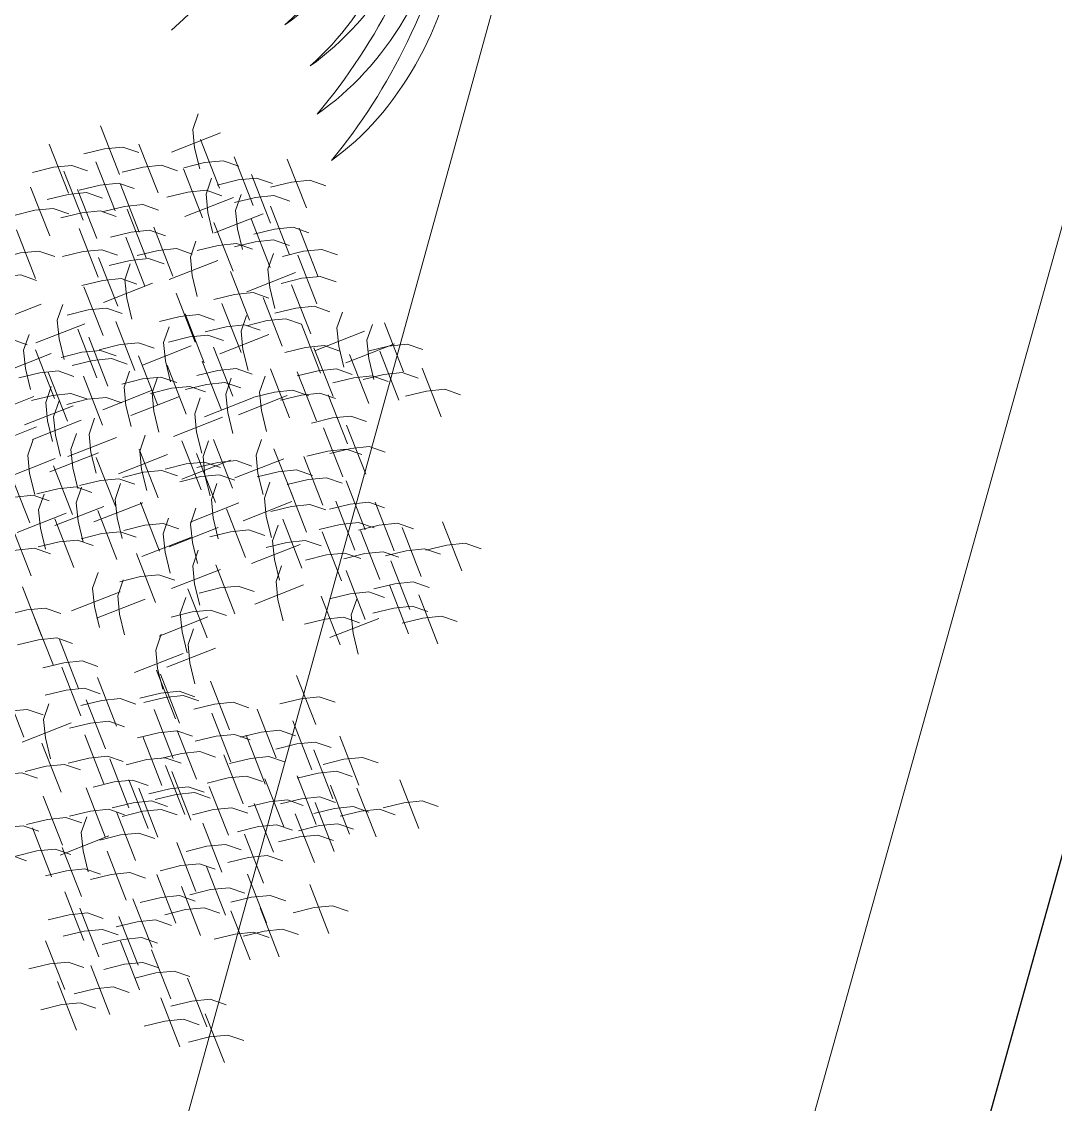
# Model space of a CAD drawing. Header units: millimetres. Extents: x 474016 to 477875, y 2288607 to 2292200.
# Drawn here: x 474449.75 to 474458.9, y 2289468.14 to 2289477.73 of the extents above; entities that cross this region are included whole.
import ezdxf

# ---------------------------------------------------------------- set-up
doc = ezdxf.new("R2010")
doc.units = ezdxf.units.MM
doc.header["$LTSCALE"] = 50
for name, color, linetype, lineweight in [('BANQUETA', 251, 'Continuous', 5), ('EXT', 3, 'Continuous', 5), ('JARDIN-HP', 64, 'Continuous', 5), ('JARDINES', 98, 'Continuous', 13)]:
    doc.layers.add(name, color=color, linetype=linetype, lineweight=lineweight)
doc.layers.add('CVL_LOTIF', color=1, linetype='Continuous')

# ---------------------------------------------------------------- blocks, each defined once
blk = doc.blocks.new('A$C41BB26E9')
at = {"color": 56, "true_color": 0x7a7a00}
for centre, major_axis, start_param, end_param in [((3.7802, -1.3807), (-1.5988, 0.3879), 3.86745, 4.883323), ((3.7035, -2.1029), (-2.624, 0.6366), 4.179349, 4.820469), ((4.122, -1.2835), (-1.5343, 0.3722), 3.888492, 4.926001), ((3.47, -1.48), (-1.6557, 0.4017), 3.88992, 4.86288), ((3.2901, -2.2819), (-2.8137, 0.6826), 4.170125, 4.780311), ((3.1614, -1.8237), (-1.8636, 0.4521), 3.982805, 4.982914), ((3.6576, -1.5691), (-1.5601, 0.3785), 4.003422, 4.972752)]:
    blk.add_ellipse(centre, major_axis=major_axis, ratio=0.714286, start_param=start_param, end_param=end_param, dxfattribs=at)
at = {"color": 56}
blk.add_ellipse((3.011, -1.7099), major_axis=(-1.9092, 0.4632), ratio=0.714286, start_param=3.88127, end_param=4.762007, dxfattribs=at)
at = {"color": 0}
blk.add_ellipse((1.2418, -4.4579), major_axis=(3.8202, 2.2006), ratio=0.72, start_param=0.180287, end_param=1.122445, dxfattribs=at)
blk = doc.blocks.new('Plarbol-031')
for points in [[(0.1874, 2.608325), (0.40975, 2.455225)], [(0.197575, 2.439975), (0.2719, 2.521925), (0.34495, 2.5829), (0.428175, 2.60515)], [(-0.326475, 2.304025), (-0.173425, 2.526375)], [(-0.158175, 2.3142), (-0.240125, 2.388525), (-0.301075, 2.461575), (-0.3233, 2.5448)], [(-0.046375, 2.464125), (0.175975, 2.311025)], [(-0.0362, 2.295775), (0.038125, 2.377725), (0.111175, 2.4387), (0.1944, 2.46095)], [(-0.239475, 2.44125), (-0.01715, 2.28815)], [(-0.229325, 2.2729), (-0.155, 2.35485), (-0.08195, 2.415825), (0.001275, 2.438075)], [(0.07815, 2.43935), (0.300475, 2.28625)], [(0.0883, 2.271), (0.162625, 2.35295), (0.235675, 2.413925), (0.3189, 2.436175)], [(0.250925, 2.3593), (0.473275, 2.2062)], [(0.2611, 2.19095), (0.335425, 2.2729), (0.408475, 2.3339), (0.4917, 2.356125)], [(0.43705, 2.347875), (0.6594, 2.194775)], [(0.447225, 2.179525), (0.52155, 2.261475), (0.5946, 2.32245), (0.677825, 2.3447)], [(-0.08385, 2.067075), (0.06925, 2.289425)], [(0.0845, 2.07725), (0.00255, 2.151575), (-0.058425, 2.224625), (-0.080675, 2.30785)], [(0.089575, 2.082975), (0.242675, 2.3053)], [(0.257925, 2.093125), (0.175975, 2.16745), (0.115, 2.2405), (0.09275, 2.323725)], [(-0.488475, 2.244325), (-0.266125, 2.091225)], [(-0.4783, 2.075975), (-0.403975, 2.157925), (-0.330925, 2.2189), (-0.247725, 2.24115)], [(-0.226775, 2.26655), (-0.00445, 2.11345)], [(-0.2166, 2.0982), (-0.142275, 2.18015), (-0.069225, 2.24115), (0.013975, 2.263375)], [(0.20455, 2.2494), (0.4269, 2.0963)], [(0.214725, 2.08105), (0.28905, 2.163), (0.3621, 2.224), (0.445325, 2.246225)], [(-0.705725, 2.211275), (-0.4834, 2.0582)], [(-0.695575, 2.04295), (-0.62125, 2.1249), (-0.548175, 2.185875), (-0.464975, 2.2081)], [(0.50885, 2.228425), (0.731175, 2.07535)], [(0.519, 2.0601), (0.593325, 2.14205), (0.666375, 2.203025), (0.7496, 2.22525)], [(1.074225, 2.189675), (1.29655, 2.0366)], [(1.084375, 2.02135), (1.1587, 2.1033), (1.23175, 2.164275), (1.314975, 2.1865)], [(0.057175, 2.1268), (0.279525, 1.9737)], [(0.06735, 1.95845), (0.141675, 2.0404), (0.214725, 2.101375), (0.29795, 2.123625)], [(0.39705, 1.925425), (0.550125, 2.14775)], [(0.565375, 1.935575), (0.483425, 2.0099), (0.42245, 2.082975), (0.400225, 2.166175)], [(1.024025, 1.907625), (1.177125, 2.129975)], [(1.192375, 1.9178), (1.110425, 1.992125), (1.04945, 2.065175), (1.0272, 2.1484)], [(0.56855, 2.0836), (0.7909, 1.9305)], [(0.578725, 1.91525), (0.65305, 1.9972), (0.7261, 2.0582), (0.809325, 2.080425)], [(0.860125, 1.873975), (1.013225, 2.0963)], [(1.028475, 1.884125), (0.946525, 1.95845), (0.88555, 2.0315), (0.863325, 2.114725)], [(1.36515, 2.105825), (1.5875, 1.95275)], [(1.375325, 1.9375), (1.44965, 2.01945), (1.5227, 2.080425), (1.605925, 2.10265)], [(-0.6206, 2.044225), (-0.398275, 1.891125)], [(-0.61045, 1.875875), (-0.536125, 1.957825), (-0.463075, 2.0188), (-0.37985, 2.04105)], [(-0.45545, 2.022625), (-0.233125, 1.869525)], [(-0.445275, 1.854275), (-0.37095, 1.936225), (-0.2979, 1.9972), (-0.2147, 2.01945)], [(1.135825, 2.055025), (1.358175, 1.901925)], [(1.146, 1.886675), (1.220325, 1.968625), (1.293375, 2.0296), (1.3766, 2.051825)], [(-0.8709, 1.985125), (-0.64855, 1.83205)], [(-0.860725, 1.8168), (-0.7864, 1.89875), (-0.71335, 1.959725), (-0.630125, 1.98195)], [(0.031125, 1.753275), (0.184225, 1.9756)], [(0.199475, 1.763425), (0.117525, 1.83775), (0.05655, 1.9108), (0.0343, 1.994025)], [(0.268725, 1.96545), (0.49105, 1.81235)], [(0.278875, 1.7971), (0.3532, 1.87905), (0.42625, 1.940025), (0.509475, 1.962275)], [(1.01705, 1.954), (1.239375, 1.800925)], [(1.0272, 1.785675), (1.101525, 1.867625), (1.174575, 1.9286), (1.2578, 1.950825)], [(-0.729875, 1.912075), (-0.507525, 1.758975)], [(-0.7197, 1.74375), (-0.645375, 1.8257), (-0.572325, 1.886675), (-0.4891, 1.9089)], [(-0.3519, 1.93305), (-0.129575, 1.77995)], [(-0.341725, 1.7647), (-0.2674, 1.84665), (-0.194375, 1.907625), (-0.11115, 1.929875)], [(-0.18485, 1.9324), (0.0375, 1.779325)], [(-0.174675, 1.764075), (-0.10035, 1.846025), (-0.0273, 1.907), (0.0559, 1.929225)], [(0.483425, 1.9483), (0.705775, 1.7952)], [(0.4936, 1.77995), (0.567925, 1.8619), (0.640975, 1.922875), (0.7242, 1.945125)], [(0.7242, 1.944475), (0.946525, 1.791375)], [(0.73435, 1.77615), (0.808675, 1.858075), (0.881725, 1.919075), (0.96495, 1.9413)], [(-0.6187, 1.873325), (-0.39635, 1.720225)], [(-0.608525, 1.705), (-0.5342, 1.78695), (-0.46115, 1.847925), (-0.37795, 1.87015)], [(0.8449, 1.880325), (1.067225, 1.727225)], [(0.85505, 1.711975), (0.929375, 1.793925), (1.002425, 1.8549), (1.08565, 1.87715)], [(-0.275675, 1.809175), (-0.05335, 1.656075)], [(-0.2655, 1.640825), (-0.1912, 1.722775), (-0.11815, 1.78375), (-0.034925, 1.806)], [(0.32525, 1.80345), (0.5476, 1.65035)], [(0.335425, 1.635125), (0.40975, 1.71705), (0.4828, 1.77805), (0.566025, 1.800275)], [(0.4612, 1.58365), (0.6143, 1.806)], [(0.62955, 1.593825), (0.5476, 1.66815), (0.4866, 1.7412), (0.464375, 1.824425)], [(-0.826425, 1.7482), (-0.6041, 1.5951)], [(-0.81625, 1.57985), (-0.74195, 1.6618), (-0.668875, 1.722775), (-0.585675, 1.745)], [(0.843625, 1.729125), (1.06595, 1.576025)], [(-0.50055, 1.711975), (-0.2782, 1.558875)], [(-0.490375, 1.543625), (-0.41605, 1.625575), (-0.343, 1.686575), (-0.259775, 1.7088)], [(-0.18295, 1.4674), (-0.02985, 1.68975)], [(-0.0146, 1.477575), (-0.09655, 1.5519), (-0.157525, 1.62495), (-0.179775, 1.708175)], [(0.100375, 1.71515), (0.322725, 1.56205)], [(0.11055, 1.546825), (0.184875, 1.62875), (0.257925, 1.68975), (0.34115, 1.711975)], [(0.853775, 1.5608), (0.9281, 1.642725), (1.001175, 1.703725), (1.084375, 1.72595)], [(1.041825, 1.720875), (1.26415, 1.567775)], [(1.051975, 1.552525), (1.1263, 1.634475), (1.19935, 1.69545), (1.282575, 1.7177)], [(-0.3341, 1.64465), (-0.1118, 1.49155)], [(-0.32395, 1.4763), (-0.249625, 1.55825), (-0.1766, 1.619225), (-0.093375, 1.641475)], [(0.1982, 1.653525), (0.42055, 1.50045)], [(0.208375, 1.4852), (0.2827, 1.56715), (0.35575, 1.628125), (0.438975, 1.65035)], [(0.884275, 1.387375), (0.802325, 1.4617), (0.74135, 1.53475), (0.7191, 1.61795)], [(0.720375, 1.664325), (0.942725, 1.51125)], [(0.73055, 1.496), (0.804875, 1.57795), (0.877925, 1.638925), (0.96115, 1.66115)], [(1.20825, 1.644), (1.4306, 1.4909)], [(1.218425, 1.475675), (1.29275, 1.557625), (1.3658, 1.6186), (1.449025, 1.640825)], [(0.4161, 1.593175), (0.638425, 1.4401)], [(0.42625, 1.42485), (0.500575, 1.5068), (0.57365, 1.567775), (0.65685, 1.59)], [(0.715925, 1.3772), (0.869025, 1.59955)], [(1.117425, 1.5665), (1.33975, 1.4134)], [(1.127575, 1.398175), (1.2019, 1.4801), (1.27495, 1.5411), (1.358175, 1.563325)], [(-0.764175, 1.525225), (-0.541825, 1.372125)], [(-0.754, 1.356875), (-0.679675, 1.438825), (-0.606625, 1.4998), (-0.5234, 1.52205)], [(0.163275, 1.311775), (0.316375, 1.5341)], [(0.3316, 1.321925), (0.24965, 1.39625), (0.188675, 1.469325), (0.16645, 1.552525)], [(0.7458, 1.281275), (0.66385, 1.3556), (0.60285, 1.42865), (0.580625, 1.511875)], [(1.896225, 1.5087), (2.118575, 1.3556)], [(1.9064, 1.34035), (1.980725, 1.4223), (2.053775, 1.4833), (2.137, 1.505525)], [(-0.311875, 1.476925), (-0.08955, 1.32385)], [(-0.3017, 1.3086), (-0.2274, 1.39055), (-0.15435, 1.451525), (-0.07115, 1.47375)], [(0.40785, 1.501075), (0.630175, 1.347975)], [(0.418, 1.332725), (0.492325, 1.414675), (0.565375, 1.475675), (0.6486, 1.4979)], [(0.57745, 1.271125), (0.73055, 1.49345)], [(-0.075575, 1.421025), (0.14675, 1.26795)], [(-0.065425, 1.2527), (0.0089, 1.33465), (0.08195, 1.395625), (0.165175, 1.41785)], [(1.366425, 1.40515), (1.588775, 1.25205)], [(1.3766, 1.2368), (1.450925, 1.31875), (1.523975, 1.37975), (1.6072, 1.401975)], [(1.55065, 1.3988), (1.773, 1.2457)], [(1.560825, 1.23045), (1.63515, 1.3124), (1.7082, 1.3734), (1.791425, 1.395625)], [(-0.7629, 1.2025), (-0.688575, 1.28445), (-0.615525, 1.34545), (-0.5323, 1.367675)], [(-0.186125, 1.10975), (-0.26805, 1.184075), (-0.329025, 1.25715), (-0.35125, 1.34035)], [(0.119425, 1.339725), (0.341775, 1.186625)], [(0.26935, 1.382925), (0.4917, 1.229825)], [(0.279525, 1.214575), (0.35385, 1.296525), (0.4269, 1.3575), (0.510125, 1.37975)], [(0.6702, 1.10785), (0.58825, 1.182175), (0.527275, 1.255225), (0.505025, 1.33845)], [(1.05135, 1.10785), (0.9694, 1.182175), (0.908425, 1.255225), (0.886175, 1.33845)], [(1.1155, 1.388), (1.33785, 1.2349)], [(1.125675, 1.21965), (1.2, 1.3016), (1.27305, 1.3626), (1.356275, 1.384825)], [(1.739325, 1.367675), (1.96165, 1.214575)], [(1.749475, 1.199325), (1.8238, 1.281275), (1.896875, 1.342275), (1.980075, 1.3645)], [(-0.354425, 1.0996), (-0.201375, 1.321925)], [(0.1296, 1.171375), (0.203925, 1.253325), (0.276975, 1.3143), (0.3602, 1.33655)], [(0.2592, 1.0634), (0.412275, 1.285725)], [(0.427525, 1.07355), (0.345575, 1.147875), (0.2846, 1.220925), (0.262375, 1.30415)], [(0.50185, 1.0977), (0.65495, 1.320025)], [(0.883, 1.0977), (1.0361, 1.320025)], [(0.9656, 1.33465), (1.187925, 1.18155)], [(0.97575, 1.1663), (1.050075, 1.24825), (1.123125, 1.309225), (1.20635, 1.331475)], [(1.38105, 1.2889), (1.603375, 1.1358)], [(1.3912, 1.12055), (1.465525, 1.2025), (1.538575, 1.2635), (1.6218, 1.285725)], [(-0.596475, 1.057675), (-0.443375, 1.28)], [(-0.215975, 1.27875), (0.00635, 1.12565)], [(-0.2058, 1.1104), (-0.1315, 1.19235), (-0.058425, 1.253325), (0.024775, 1.27555)], [(-0.145475, 1.27555), (0.076875, 1.122475)], [(-0.1353, 1.107225), (-0.060975, 1.189175), (0.012075, 1.25015), (0.0953, 1.272375)], [(0.12325, 1.007475), (0.27635, 1.229825)], [(0.2916, 1.01765), (0.20965, 1.091975), (0.14865, 1.165025), (0.126425, 1.24825)], [(1.570975, 1.23555), (1.793325, 1.08245)], [(1.58115, 1.0672), (1.655475, 1.14915), (1.728525, 1.210125), (1.81175, 1.232375)], [(0.829, 0.94905), (0.747075, 1.023375), (0.686075, 1.096425), (0.66385, 1.17965)], [(0.681, 1.199975), (0.903325, 1.046875)], [(0.69115, 1.031625), (0.765475, 1.113575), (0.83855, 1.17455), (0.92175, 1.1968)], [(1.21015, 0.94905), (1.128225, 1.023375), (1.067225, 1.096425), (1.045, 1.17965)], [(1.1225, 1.226), (1.344825, 1.072925)], [(1.13265, 1.057675), (1.206975, 1.139625), (1.28005, 1.2006), (1.36325, 1.222825)], [(1.786325, 1.193625), (2.008675, 1.040525)], [(1.7965, 1.025275), (1.870825, 1.107225), (1.943875, 1.1682), (2.0271, 1.19045)], [(-0.2433, 0.885525), (-0.325225, 0.95985), (-0.3862, 1.0329), (-0.408425, 1.116125)], [(0.660675, 0.938875), (0.813775, 1.161225)], [(1.041825, 0.938875), (1.194925, 1.161225)], [(1.411525, 1.1193), (1.633875, 0.9662)], [(1.4217, 0.95095), (1.496025, 1.0329), (1.569075, 1.093875), (1.6523, 1.116125)], [(2.00485, 1.128825), (2.2272, 0.975725)], [(2.015025, 0.960475), (2.08935, 1.042425), (2.1624, 1.1034), (2.245625, 1.12565)], [(-0.6168, 0.9014), (-0.542475, 0.98335), (-0.469425, 1.044325), (-0.3862, 1.066575)], [(-0.4116, 0.87535), (-0.258525, 1.0977)], [(-0.33665, 1.0691), (-0.114325, 0.916)], [(-0.326475, 0.900775), (-0.25215, 0.9827), (-0.179125, 1.0437), (-0.095925, 1.065925)], [(-0.0559, 1.094525), (0.16645, 0.941425)], [(-0.045725, 0.926175), (0.0286, 1.008125), (0.10165, 1.0691), (0.184875, 1.09135)], [(0.550775, 1.102775), (0.7731, 0.949675)], [(0.560925, 0.934425), (0.63525, 1.016375), (0.708325, 1.077375), (0.791525, 1.0996)], [(0.649225, 1.0907), (0.871575, 0.9376)], [(0.6594, 0.922375), (0.733725, 1.0043), (0.806775, 1.0653), (0.89, 1.087525)], [(1.20635, 1.05895), (1.428675, 0.90585)], [(1.851125, 1.0869), (2.073475, 0.9338)], [(1.8613, 0.91855), (1.935625, 1.0005), (2.008675, 1.061475), (2.091875, 1.083725)], [(-0.21725, 1.010025), (0.0051, 0.856925)], [(-0.207075, 0.841675), (-0.13275, 0.923625), (-0.0597, 0.984625), (0.023525, 1.00685)], [(0.54315, 0.790225), (0.4612, 0.86455), (0.400225, 0.9376), (0.377975, 1.020825)], [(0.987825, 0.790225), (0.905875, 0.86455), (0.8449, 0.9376), (0.82265, 1.020825)], [(1.368975, 0.790225), (1.287025, 0.86455), (1.22605, 0.9376), (1.2038, 1.020825)], [(1.216525, 0.8906), (1.290825, 0.97255), (1.3639, 1.033525), (1.4471, 1.055775)], [(1.624975, 1.022725), (1.847325, 0.869625)], [(1.63515, 0.8544), (1.709475, 0.93635), (1.782525, 0.997325), (1.86575, 1.01955)], [(0.001275, 0.7267), (-0.080675, 0.801025), (-0.14165, 0.874075), (-0.163875, 0.9573)], [(0.3748, 0.780075), (0.5279, 1.0024)], [(0.819475, 0.780075), (0.972575, 1.0024)], [(1.200625, 0.780075), (1.353725, 1.0024)], [(-0.16705, 0.71655), (-0.013975, 0.938875)], [(-0.091475, 0.6778), (0.061625, 0.900125)], [(0.076875, 0.68795), (-0.005075, 0.762275), (-0.06605, 0.835325), (-0.0883, 0.91855)], [(0.109275, 0.706375), (0.262375, 0.928725)], [(0.277625, 0.71655), (0.195675, 0.790875), (0.134675, 0.863925), (0.11245, 0.94715)], [(0.39195, 0.94395), (0.6143, 0.790875)], [(0.402125, 0.775625), (0.47645, 0.857575), (0.5495, 0.91855), (0.632725, 0.940775)], [(0.935725, 0.941425), (1.158075, 0.788325)], [(0.9459, 0.773075), (1.020225, 0.855025), (1.093275, 0.916), (1.1765, 0.93825)], [(1.74885, 0.691125), (1.90195, 0.913475)], [(1.9172, 0.7013), (1.83525, 0.775625), (1.77425, 0.848675), (1.752025, 0.9319)], [(-0.36205, 0.642225), (-0.209, 0.86455)], [(0.8017, 0.6149), (0.9548, 0.83725)], [(0.970025, 0.625075), (0.8881, 0.6994), (0.8271, 0.77245), (0.804875, 0.85565)], [(1.332125, 0.6168), (1.485225, 0.83915)], [(1.500475, 0.626975), (1.418525, 0.7013), (1.35755, 0.77435), (1.3353, 0.857575)], [(1.5913, 0.842325), (1.81365, 0.689225)], [(1.601475, 0.673975), (1.6758, 0.755925), (1.74885, 0.8169), (1.832075, 0.83915)], [(0.07625, 0.58885), (0.229325, 0.8112)], [(0.244575, 0.599025), (0.162625, 0.67335), (0.10165, 0.7464), (0.079425, 0.829625)], [(0.23315, 0.78515), (0.455475, 0.63205)], [(0.2433, 0.6168), (0.317625, 0.69875), (0.3907, 0.75975), (0.4739, 0.781975)], [(-0.262325, 0.520875), (-0.10925, 0.743225)], [(0.4091, 0.5031), (0.5622, 0.725425)], [(0.57745, 0.51325), (0.4955, 0.587575), (0.434525, 0.66065), (0.412275, 0.74385)], [(0.881725, 0.504375), (0.7998, 0.5787), (0.7388, 0.65175), (0.716575, 0.734975)], [(0.076875, 0.449725), (-0.005075, 0.52405), (-0.06605, 0.597125), (-0.0883, 0.680325)], [(0.550775, 0.721625), (0.7731, 0.568525)], [(0.560925, 0.553275), (0.63525, 0.635225), (0.708325, 0.696225), (0.791525, 0.71845)], [(0.7134, 0.4942), (0.8665, 0.71655)], [(1.10025, 0.45355), (1.018325, 0.527875), (0.957325, 0.600925), (0.9351, 0.68415)], [(1.051975, 0.67145), (1.274325, 0.51835)], [(-0.091475, 0.439575), (0.061625, 0.6619)], [(0.074325, 0.626325), (0.296675, 0.47325)], [(0.0845, 0.458), (0.158825, 0.53995), (0.231875, 0.600925), (0.3151, 0.62315)], [(0.421175, 0.385575), (0.339225, 0.4599), (0.27825, 0.53295), (0.256025, 0.616175)], [(0.931925, 0.443375), (1.085025, 0.665725)], [(1.06215, 0.5031), (1.136475, 0.58505), (1.209525, 0.646025), (1.29275, 0.668275)], [(0.25285, 0.375425), (0.405925, 0.59775)], [(0.39195, 0.5628), (0.6143, 0.409725)], [(0.402125, 0.394475), (0.47645, 0.476425), (0.5495, 0.5374), (0.632725, 0.559625)], [(-0.084475, 0.467525), (0.13785, 0.314425)], [(-0.074325, 0.299175), (0, 0.381125), (0.073075, 0.442125), (0.156275, 0.46435)], [(0.11245, 0.237575), (0.26555, 0.4599)], [(0.2808, 0.247725), (0.19885, 0.32205), (0.13785, 0.3951), (0.115625, 0.478325)], [(0.681, 0.491025), (0.903325, 0.337925)], [(0.69115, 0.322675), (0.765475, 0.404625), (0.83855, 0.465625), (0.92175, 0.48785)], [(1.003075, 0.489125), (1.2254, 0.336025)], [(1.013225, 0.320775), (1.08755, 0.402725), (1.1606, 0.4637), (1.243825, 0.48595)], [(0.23315, 0.404), (0.455475, 0.2509)], [(0.2433, 0.23565), (0.317625, 0.3176), (0.3907, 0.3786), (0.4739, 0.400825)], [(1.015775, 0.204525), (1.168875, 0.426875)], [(1.184125, 0.2147), (1.102175, 0.289025), (1.041175, 0.362075), (1.01895, 0.4453)], [(1.71645, 0.432575), (1.9388, 0.2795)], [(1.726625, 0.26425), (1.80095, 0.3462), (1.874, 0.407175), (1.957225, 0.4294)], [(0.86585, 0.109875), (0.7839, 0.1842), (0.722925, 0.25725), (0.7007, 0.340475)], [(1.306725, 0.10415), (1.224775, 0.178475), (1.163775, 0.25155), (1.14155, 0.33475)], [(0.5692, 0.05905), (0.7223, 0.2814)], [(0.737525, 0.069225), (0.655575, 0.14355), (0.5946, 0.2166), (0.572375, 0.299825)], [(0.697525, 0.099725), (0.8506, 0.32205)], [(1.138375, 0.094), (1.291475, 0.316325)], [(2.075375, 0.29855), (2.2977, 0.14545)], [(2.085525, 0.1302), (2.15985, 0.21215), (2.232925, 0.273125), (2.316125, 0.295375)], [(2.456525, 0.28585), (2.67885, 0.13275)], [(2.466675, 0.1175), (2.541, 0.19945), (2.614075, 0.260425), (2.697275, 0.282675)], [(0.074325, 0.245175), (0.296675, 0.0921)], [(0.0845, 0.07685), (0.158825, 0.1588), (0.231875, 0.219775), (0.3151, 0.242)], [(1.830175, 0.228025), (2.0525, 0.07495)], [(1.840325, 0.0597), (1.91465, 0.14165), (1.9877, 0.202625), (2.070925, 0.22485)], [(1.0164, -0.022225), (1.1695, 0.200075)], [(1.18475, -0.012075), (1.1028, 0.062225), (1.041825, 0.1353), (1.019575, 0.2185)], [(1.644025, 0.17595), (1.866375, 0.022875)], [(1.6542, 0.007625), (1.728525, 0.08955), (1.801575, 0.150525), (1.8848, 0.172775)], [(1.364525, 0.1607), (1.586875, 0.007625)], [(1.3747, -0.007625), (1.449025, 0.0743), (1.522075, 0.1353), (1.605275, 0.157525)], [(2.004225, 0.16515), (2.22655, 0.012075)], [(2.014375, -0.003175), (2.0887, 0.07875), (2.161775, 0.139725), (2.244975, 0.161975)], [(2.2977, 0.127025), (2.52005, -0.02605)], [(2.307875, -0.041275), (2.3822, 0.04065), (2.45525, 0.101625), (2.538475, 0.12385)], [(2.177, 0.062225), (2.39935, -0.090825)], [(2.187175, -0.106075), (2.2615, -0.024125), (2.33455, 0.03685), (2.417775, 0.05905)], [(0.2916, 0.020325), (0.513925, -0.13275)], [(0.30175, -0.148), (0.376075, -0.06605), (0.449125, -0.005075), (0.53235, 0.01715)], [(1.1028, 0.0521), (1.32515, -0.101)], [(1.112975, -0.11625), (1.1873, -0.0343), (1.26035, 0.026675), (1.343575, 0.048925)], [(1.132025, 0.04575), (1.35435, -0.10735)], [(1.1422, -0.1226), (1.216525, -0.04065), (1.289575, 0.020325), (1.372775, 0.042575)], [(1.463, 0.02795), (1.685325, -0.12515)], [(1.47315, -0.140375), (1.547475, -0.05845), (1.620525, 0.00255), (1.70375, 0.024775)], [(1.67325, 0.0324), (1.8956, -0.1207)], [(1.683425, -0.13595), (1.75775, -0.054), (1.8308, 0.007), (1.914025, 0.029225)], [(2.0074, 0.007), (2.229725, -0.1461)], [(2.017575, -0.16135), (2.091875, -0.0794), (2.16495, -0.018425), (2.24815, 0.003825)], [(2.161775, -0.05525), (2.3841, -0.20835)], [(0.427525, -0.07305), (0.649875, -0.22615)], [(0.4377, -0.2414), (0.512025, -0.15945), (0.585075, -0.09845), (0.6683, -0.076225)], [(0.6016, -0.097825), (0.823925, -0.250925)], [(0.61175, -0.266175), (0.686075, -0.184225), (0.759125, -0.123225), (0.84235, -0.101)], [(1.87845, -0.09845), (2.100775, -0.25155)], [(1.8886, -0.2668), (1.962925, -0.18485), (2.035975, -0.123875), (2.1192, -0.101625)], [(2.171925, -0.2236), (2.24625, -0.14165), (2.3193, -0.080675), (2.402525, -0.05845)], [(0.8722, -0.149275), (1.09455, -0.302375)], [(0.882375, -0.317625), (0.9567, -0.235675), (1.02975, -0.1747), (1.112975, -0.15245)], [(1.206975, -0.123225), (1.429325, -0.276325)], [(1.21715, -0.291575), (1.291475, -0.209625), (1.364525, -0.14865), (1.44775, -0.1264)], [(1.36515, -0.145475), (1.5875, -0.298575)], [(1.375325, -0.3138), (1.44965, -0.23185), (1.5227, -0.170875), (1.605925, -0.14865)], [(1.63515, -0.114975), (1.857475, -0.268075)], [(1.6453, -0.283325), (1.719625, -0.201375), (1.792675, -0.140375), (1.8759, -0.11815)], [(2.10905, -0.160725), (2.331375, -0.3138)], [(2.1192, -0.32905), (2.193525, -0.2471), (2.266575, -0.186125), (2.3498, -0.1639)], [(0.690525, -0.20835), (0.912875, -0.36145)], [(0.7007, -0.3767), (0.775025, -0.29475), (0.848075, -0.233775), (0.931275, -0.211525)], [(0.88935, -0.278225), (1.1117, -0.431325)], [(1.235575, -0.27125), (1.4579, -0.42435)], [(1.245725, -0.4396), (1.32005, -0.35765), (1.3931, -0.29665), (1.476325, -0.274425)], [(1.9045, -0.23505), (2.126825, -0.388125)], [(1.91465, -0.403375), (1.988975, -0.321425), (2.062025, -0.26045), (2.14525, -0.238225)], [(0.899525, -0.446575), (0.97385, -0.364625), (1.0469, -0.30365), (1.130125, -0.2814)], [(1.41725, -0.32905), (1.6396, -0.48215)], [(1.427425, -0.4974), (1.50175, -0.41545), (1.5748, -0.354475), (1.658, -0.332225)], [(1.663725, -0.2922), (1.886075, -0.4453)], [(1.6739, -0.46055), (1.748225, -0.3786), (1.821275, -0.317625), (1.9045, -0.295375)], [(1.46045, -0.33605), (1.682775, -0.48915)], [(1.470625, -0.504375), (1.544925, -0.422425), (1.618, -0.36145), (1.7012, -0.339225)], [(0.738175, -0.642225), (0.891275, -0.4199)], [(0.9065, -0.632075), (0.824575, -0.55775), (0.763575, -0.4847), (0.74135, -0.401475)], [(0.984, -0.431325), (1.20635, -0.584425)], [(0.994175, -0.599675), (1.0685, -0.517725), (1.14155, -0.45675), (1.224775, -0.4345)], [(1.9515, -0.394475), (2.173825, -0.547575)], [(1.96165, -0.562825), (2.035975, -0.480875), (2.10905, -0.4199), (2.19225, -0.39765)], [(2.3752, -0.420525), (2.59755, -0.573625)], [(2.385375, -0.588875), (2.4597, -0.506925), (2.53275, -0.44595), (2.615975, -0.4237)], [(0.507575, -0.4631), (0.7299, -0.6162)], [(0.51775, -0.631425), (0.59205, -0.549475), (0.665125, -0.4885), (0.748325, -0.466275)], [(1.159975, -0.461175), (1.382325, -0.614275)], [(1.17015, -0.629525), (1.244475, -0.547575), (1.317525, -0.4866), (1.400725, -0.464375)], [(1.301625, -0.49485), (1.523975, -0.64795)], [(1.3118, -0.6632), (1.386125, -0.58125), (1.459175, -0.520275), (1.5424, -0.498025)], [(1.741875, -0.46755), (1.9642, -0.620625)], [(1.752025, -0.635875), (1.82635, -0.553925), (1.8994, -0.49295), (1.982625, -0.470725)], [(1.3677, -0.503125), (1.59005, -0.6562)], [(1.377875, -0.67145), (1.4522, -0.5895), (1.52525, -0.528525), (1.60845, -0.5063)], [(2.079175, -0.55585), (2.301525, -0.708925)], [(0.8252, -0.59015), (1.047525, -0.74325)], [(0.835375, -0.758475), (0.909675, -0.676525), (0.98275, -0.61555), (1.06595, -0.593325)], [(2.08935, -0.724175), (2.163675, -0.642225), (2.236725, -0.58125), (2.31995, -0.559025)], [(1.142825, -0.653675), (1.36515, -0.806775)], [(1.153, -0.822), (1.2273, -0.74005), (1.300375, -0.679075), (1.383575, -0.65685)], [(1.340375, -0.668275), (1.562725, -0.821375)], [(1.6866, -0.625075), (1.908925, -0.778175)], [(1.69675, -0.793425), (1.771075, -0.711475), (1.84415, -0.6505), (1.92735, -0.62825)], [(1.88225, -0.6416), (2.1046, -0.7947)], [(1.892425, -0.80995), (1.96675, -0.728), (2.0398, -0.667), (2.123025, -0.644775)], [(2.230375, -0.663825), (2.4527, -0.816925)], [(2.240525, -0.832175), (2.31485, -0.750225), (2.387925, -0.68925), (2.471125, -0.667)], [(1.35055, -0.836625), (1.424875, -0.754675), (1.497925, -0.6937), (1.58115, -0.67145)], [(0.67655, -0.9173), (0.750875, -0.83535), (0.823925, -0.774375), (0.90715, -0.752125)], [(1.3931, -1.00495), (1.311175, -0.930625), (1.250175, -0.857575), (1.22795, -0.774375)], [(2.11475, -0.7604), (2.3371, -0.913475)], [(2.124925, -0.928725), (2.19925, -0.846775), (2.2723, -0.7858), (2.355525, -0.763575)], [(0.984, -0.812475), (1.20635, -0.965575)], [(0.994175, -0.980825), (1.0685, -0.898875), (1.14155, -0.8379), (1.224775, -0.81565)], [(1.224775, -1.015125), (1.377875, -0.792775)], [(1.693575, -0.8182), (1.915925, -0.9713)], [(1.70375, -0.98655), (1.778075, -0.9046), (1.851125, -0.8436), (1.93435, -0.821375)], [(1.83335, -0.79915), (2.055675, -0.952225)], [(1.8435, -0.967475), (1.917825, -0.885525), (1.990875, -0.82455), (2.0741, -0.802325)], [(1.4147, -0.8633), (1.63705, -1.0164)], [(1.424875, -1.03165), (1.4992, -0.9497), (1.57225, -0.8887), (1.655475, -0.866475)], [(0.835375, -1.139625), (0.909675, -1.057675), (0.98275, -0.9967), (1.06595, -0.974475)], [(1.029125, -0.978275), (1.25145, -1.131375)], [(1.039275, -1.146625), (1.1136, -1.064675), (1.18665, -1.0037), (1.269875, -0.98145)], [(1.2127, -0.977), (1.43505, -1.1301)], [(1.222875, -1.14535), (1.2972, -1.0634), (1.37025, -1.002425), (1.45345, -0.980175)], [(1.661825, -0.990975), (1.88415, -1.144075)], [(1.671975, -1.159325), (1.7463, -1.077375), (1.819375, -1.0164), (1.902575, -0.99415)], [(1.652925, -1.1066), (1.875275, -1.2597)], [(1.6631, -1.27495), (1.737425, -1.193), (1.810475, -1.132), (1.8937, -1.109775)], [(0.86775, -1.300975), (0.942075, -1.21905), (1.01515, -1.15805), (1.09835, -1.135825)], [(1.351175, -1.157425), (1.573525, -1.310525)], [(1.36135, -1.32575), (1.435675, -1.243825), (1.508725, -1.182825), (1.59195, -1.1606)], [(1.8886, -1.155525), (2.11095, -1.3086)], [(1.898775, -1.32385), (1.9731, -1.2419), (2.04615, -1.180925), (2.129375, -1.1587)], [(1.46235, -1.1841), (1.6847, -1.3372)], [(1.472525, -1.35245), (1.54685, -1.2705), (1.6199, -1.2095), (1.703125, -1.187275)], [(1.730425, -1.20825), (1.952775, -1.361325)], [(1.7406, -1.376575), (1.814925, -1.294625), (1.887975, -1.23365), (1.9712, -1.211425)], [(2.12365, -1.1714), (2.345975, -1.3245)], [(2.133825, -1.339725), (2.20815, -1.2578), (2.2812, -1.1968), (2.3644, -1.174575)], [(2.30215, -1.273025), (2.5245, -1.426125)], [(2.312325, -1.441375), (2.38665, -1.359425), (2.4597, -1.29845), (2.542925, -1.2762)], [(2.066475, -1.334025), (2.288825, -1.487125)], [(2.07665, -1.50235), (2.150975, -1.420425), (2.224025, -1.359425), (2.307225, -1.3372)], [(1.410275, -1.422325), (1.6326, -1.575425)], [(1.420425, -1.59065), (1.49475, -1.508725), (1.5678, -1.447725), (1.651025, -1.4255)], [(1.674525, -1.398175), (1.896875, -1.551275)], [(1.6847, -1.566525), (1.759025, -1.484575), (1.832075, -1.4236), (1.9153, -1.40135)], [(1.5786, -1.56145), (1.80095, -1.714525)], [(1.588775, -1.729775), (1.6631, -1.647825), (1.73615, -1.58685), (1.819375, -1.564625)]]:
    blk.add_lwpolyline(points)

msp = doc.modelspace()

# ---------------------------------------------------------------- linework, layer by layer
at = {"layer": 'BANQUETA'}
msp.add_lwpolyline([(474463.8904, 2289493.555, -0.540591), (474467.0805, 2289494.5669), (474508.5178, 2289460.7822, -0.298203), (474509.1802, 2289458.6939), (474444.7861, 2289228.2147, -0.414214), (474442.3217, 2289226.8266), (474395.1291, 2289240.0119, -0.414214), (474393.741, 2289242.4763), (474463.8904, 2289493.555)], format="xyb", dxfattribs=at)
msp.add_lwpolyline([(474465.3938, 2289493.3615), (474432.1851, 2289374.5011)], dxfattribs=at)
at = {"layer": 'CVL_LOTIF'}
msp.add_lwpolyline([(474483.1717, 2289464.0855), (474459.0938, 2289470.8127), (474455.7302, 2289458.7737), (474479.8081, 2289452.0466)], close=True, dxfattribs=at)
at = {"layer": 'JARDINES'}
msp.add_lwpolyline([(474458.3366, 2289493.8478), (474445.6929, 2289448.0246)], dxfattribs=at)

# ---------------------------------------------------------------- block references
at = {"layer": 'EXT', "xscale": 1.71989999994179, "yscale": 1.71989999994179, "zscale": 1.71989999994179, "rotation": 325.9356466897348}
msp.add_blockref('Plarbol-031', (474449.3225, 2289472.9737), dxfattribs=at)
at = {"layer": 'JARDIN-HP', "color": 8, "xscale": 1.499999999826813, "yscale": 1.499999999826813, "zscale": 1.499999999826813, "rotation": 266.6565195172511}
msp.add_blockref('A$C41BB26E9', (474454.1839, 2289484.5546), dxfattribs=at)

doc.saveas('drawing.dxf')
